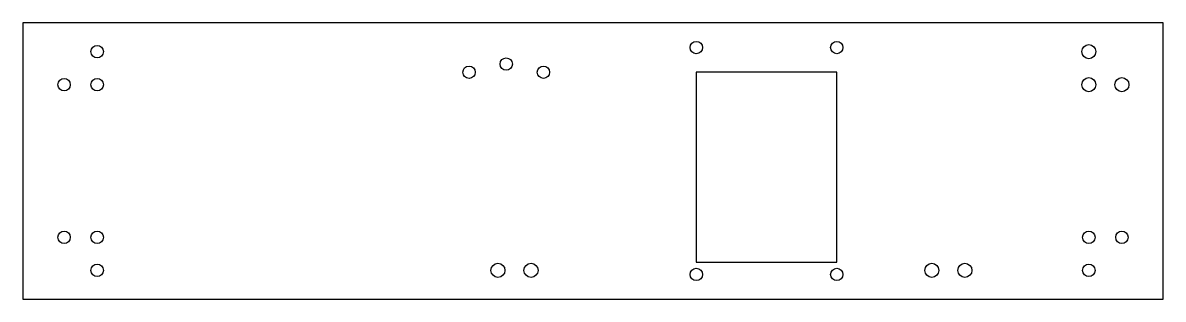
# Model space of a CAD drawing. Extents: x 0 to 276, y -180 to -113.
import ezdxf

# ---------------------------------------------------------------- set-up
doc = ezdxf.new("R2010")
doc.units = 0
doc.layers.get('0').update_dxf_attribs({"linetype": 'continuous'})

# ---------------------------------------------------------------- blocks, each defined once
blk = doc.blocks.new('EXTRUDE291')
at = {"color": 0}
for p, q in [((276, -113), (0, -113)), ((0, -113), (0, -180)), ((276, -180), (276, -113)), ((197, -125), (163, -125)), ((163, -125), (163, -171)), ((197, -171), (197, -125)), ((163, -171), (197, -171)), ((0, -180), (276, -180))]:
    blk.add_line(p, q, dxfattribs=at)
for centre, radius in [((18, -120), 1.5), ((163, -119), 1.5), ((197, -119), 1.5), ((258, -120), 1.7), ((108, -125), 1.5), ((117, -123), 1.5), ((126, -125), 1.5), ((10, -128), 1.5), ((18, -128), 1.5), ((258, -128), 1.7), ((266, -128), 1.7), ((10, -165), 1.5), ((18, -165), 1.5), ((258, -165), 1.5), ((266, -165), 1.5), ((18, -173), 1.5), ((115, -173), 1.7), ((123, -173), 1.7), ((163, -174), 1.5), ((197, -174), 1.5), ((220, -173), 1.7), ((228, -173), 1.7), ((258, -173), 1.5)]:
    blk.add_circle(centre, radius, dxfattribs=at)

msp = doc.modelspace()

# ---------------------------------------------------------------- block references
at = {"color": 0}
msp.add_blockref('EXTRUDE291', (0, 0), dxfattribs=at)

doc.saveas('drawing.dxf')
